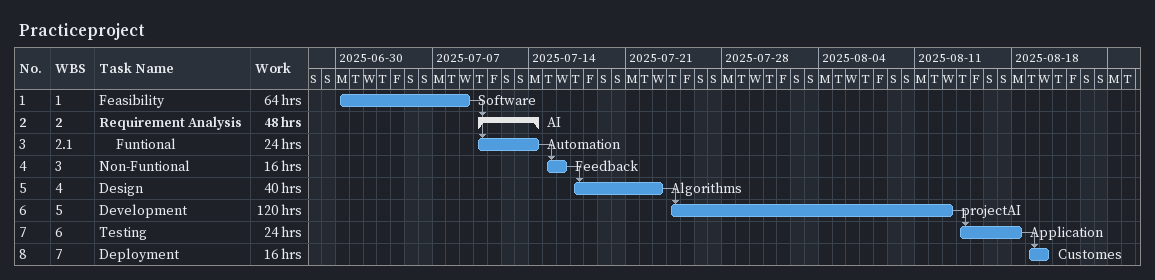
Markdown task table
Practiceproject

| ID | WBS | Task | Start | Finish | Predecessors | Resources | Work (h) |
|---|---|---|---|---|---|---|---|
| 1 | 1 | Feasibility | 2025-06-30 | 2025-07-09 |  | Software | 64 |
| 2 | 2 | **Requirement Analysis** | 2025-07-10 | 2025-07-14 | 1 | AI | 48 |
| 3 | 2.1 | Funtional | 2025-07-10 | 2025-07-14 | 1 | Automation | 24 |
| 4 | 3 | Non-Funtional | 2025-07-15 | 2025-07-16 | 3 | Feedback | 16 |
| 5 | 4 | Design | 2025-07-17 | 2025-07-23 | 4 | Algorithms | 40 |
| 6 | 5 | Development | 2025-07-24 | 2025-08-13 | 5 | projectAI | 120 |
| 7 | 6 | Testing | 2025-08-14 | 2025-08-18 | 6 | Application | 24 |
| 8 | 7 | Deployment | 2025-08-19 | 2025-08-20 | 7 | Customes | 16 |
